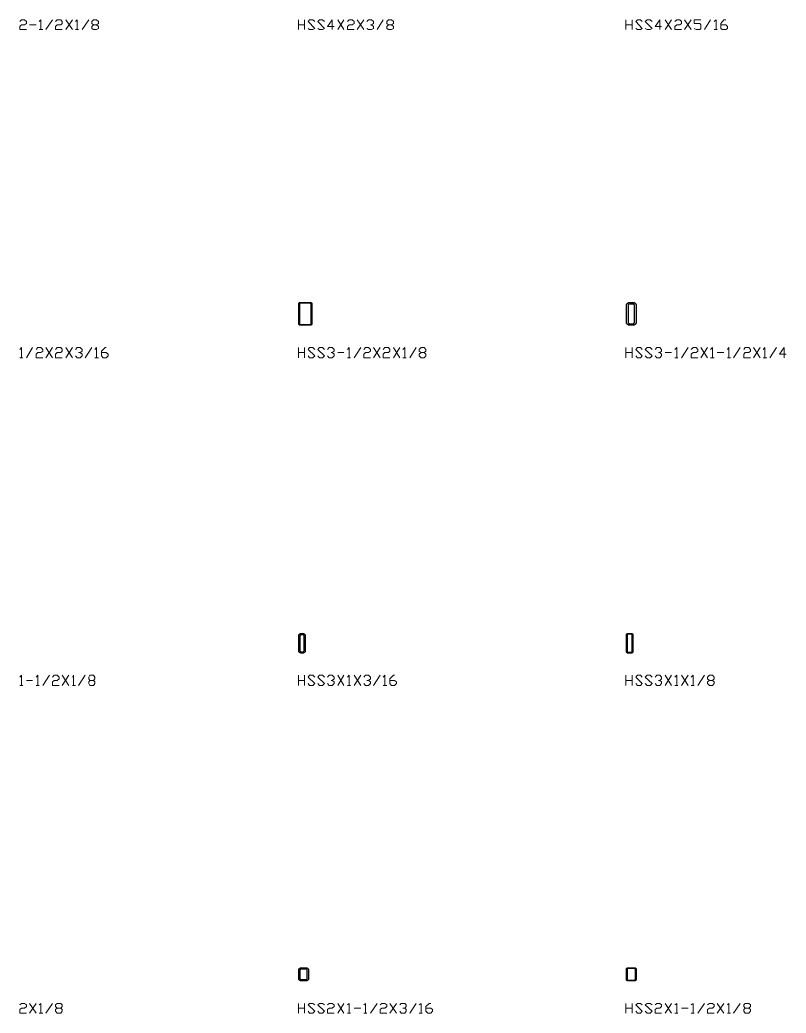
# Model space of a CAD drawing. Header units: inches. Extents: x 0 to 975, y -1305 to 34.
# Drawn here: x 857.4 to 974.4, y -1254.9 to -1103.4 of the extents above; entities that cross this region are included whole.
import ezdxf

# ---------------------------------------------------------------- set-up
doc = ezdxf.new("R2010")
doc.units = ezdxf.units.IN
doc.header["$MEASUREMENT"] = 0
doc.layers.add('AISC_STEEL', color=7, linetype='Continuous')

msp = doc.modelspace()

# ---------------------------------------------------------------- linework, layer by layer
at = {"color": 3, "lineweight": 0}
for p, q in [((858.92, -1104.14), (859.94, -1104.14)), ((861.41, -1104.88), (862.43, -1103.41)), ((864.45, -1103.41), (865.47, -1104.88)), ((864.45, -1104.88), (865.47, -1103.41)), ((866.94, -1104.88), (867.96, -1103.41)), ((899.96, -1104.88), (899.96, -1103.41)), ((899.96, -1104.14), (900.88, -1104.14)), ((900.88, -1103.41), (900.88, -1104.88)), ((905.95, -1103.41), (906.87, -1104.88)), ((905.95, -1104.88), (906.87, -1103.41)), ((908.9, -1103.41), (909.92, -1104.88)), ((908.9, -1104.88), (909.92, -1103.41)), ((911.95, -1104.88), (912.87, -1103.41)), ((949.94, -1104.88), (949.94, -1103.41)), ((949.94, -1104.14), (950.86, -1104.14)), ((950.86, -1103.41), (950.86, -1104.88)), ((955.93, -1103.41), (956.86, -1104.88)), ((955.93, -1104.88), (956.86, -1103.41)), ((958.88, -1103.41), (959.9, -1104.88)), ((958.88, -1104.88), (959.9, -1103.41)), ((961.93, -1104.88), (962.85, -1103.41)), ((860.4, -1104.88), (860.95, -1104.88)), ((865.93, -1104.88), (866.39, -1104.88)), ((963.4, -1104.88), (963.86, -1104.88)), ((858.46, -1154.96), (859.38, -1153.39)), ((861.41, -1153.39), (862.43, -1154.96)), ((861.41, -1154.96), (862.43, -1153.39)), ((864.45, -1153.39), (865.47, -1154.96)), ((864.45, -1154.96), (865.47, -1153.39)), ((867.41, -1154.96), (868.42, -1153.39)), ((899.96, -1154.96), (899.96, -1153.39)), ((899.96, -1154.13), (900.88, -1154.13)), ((900.88, -1153.39), (900.88, -1154.96)), ((905.95, -1154.13), (906.87, -1154.13)), ((908.44, -1154.96), (909.46, -1153.39)), ((911.39, -1153.39), (912.41, -1154.96)), ((911.39, -1154.96), (912.41, -1153.39)), ((914.44, -1153.39), (915.45, -1154.96)), ((914.44, -1154.96), (915.45, -1153.39)), ((916.93, -1154.96), (917.94, -1153.39)), ((949.94, -1154.96), (949.94, -1153.39)), ((949.94, -1154.13), (950.86, -1154.13)), ((950.86, -1153.39), (950.86, -1154.96)), ((955.93, -1154.13), (956.86, -1154.13)), ((958.42, -1154.96), (959.44, -1153.39)), ((961.37, -1153.39), (962.39, -1154.96)), ((961.37, -1154.96), (962.39, -1153.39)), ((963.86, -1154.13), (964.88, -1154.13)), ((966.35, -1154.96), (967.37, -1153.39)), ((969.4, -1153.39), (970.41, -1154.96)), ((969.4, -1154.96), (970.41, -1153.39)), ((971.89, -1154.96), (972.9, -1153.39)), ((857.45, -1154.96), (857.91, -1154.96)), ((868.88, -1154.96), (869.43, -1154.96)), ((907.43, -1154.96), (907.89, -1154.96)), ((915.91, -1154.96), (916.37, -1154.96)), ((957.41, -1154.96), (957.87, -1154.96)), ((962.85, -1154.96), (963.4, -1154.96)), ((965.43, -1154.96), (965.89, -1154.96)), ((970.87, -1154.96), (971.43, -1154.96)), ((858.46, -1204.2), (859.38, -1204.2)), ((860.95, -1204.94), (861.97, -1203.37)), ((863.9, -1203.37), (864.92, -1204.94)), ((863.9, -1204.94), (864.92, -1203.37)), ((866.39, -1204.94), (867.41, -1203.37)), ((899.96, -1204.94), (899.96, -1203.37)), ((899.96, -1204.2), (900.88, -1204.2)), ((900.88, -1203.37), (900.88, -1204.94)), ((905.95, -1203.37), (906.87, -1204.94)), ((905.95, -1204.94), (906.87, -1203.37)), ((908.44, -1203.37), (909.46, -1204.94)), ((908.44, -1204.94), (909.46, -1203.37)), ((911.39, -1204.94), (912.41, -1203.37)), ((949.94, -1204.94), (949.94, -1203.37)), ((949.94, -1204.2), (950.86, -1204.2)), ((950.86, -1203.37), (950.86, -1204.94)), ((955.93, -1203.37), (956.86, -1204.94)), ((955.93, -1204.94), (956.86, -1203.37)), ((958.42, -1203.37), (959.44, -1204.94)), ((958.42, -1204.94), (959.44, -1203.37)), ((960.91, -1204.94), (961.93, -1203.37)), ((857.45, -1204.94), (857.91, -1204.94)), ((859.94, -1204.94), (860.4, -1204.94)), ((865.47, -1204.94), (865.93, -1204.94)), ((907.43, -1204.94), (907.89, -1204.94)), ((912.87, -1204.94), (913.42, -1204.94)), ((957.41, -1204.94), (957.87, -1204.94)), ((959.9, -1204.94), (960.36, -1204.94)), ((858.92, -1253.44), (859.94, -1254.92)), ((858.92, -1254.92), (859.94, -1253.44)), ((861.41, -1254.92), (862.43, -1253.44)), ((899.96, -1254.92), (899.96, -1253.44)), ((899.96, -1254.18), (900.88, -1254.18)), ((900.88, -1253.44), (900.88, -1254.92)), ((905.95, -1253.44), (906.87, -1254.92)), ((905.95, -1254.92), (906.87, -1253.44)), ((908.44, -1254.18), (909.46, -1254.18)), ((910.93, -1254.92), (911.95, -1253.44)), ((913.88, -1253.44), (914.9, -1254.92)), ((913.88, -1254.92), (914.9, -1253.44)), ((916.93, -1254.92), (917.94, -1253.44)), ((949.94, -1254.92), (949.94, -1253.44)), ((949.94, -1254.18), (950.86, -1254.18)), ((950.86, -1253.44), (950.86, -1254.92)), ((955.93, -1253.44), (956.86, -1254.92)), ((955.93, -1254.92), (956.86, -1253.44)), ((958.42, -1254.18), (959.44, -1254.18)), ((960.91, -1254.92), (961.93, -1253.44)), ((963.86, -1253.44), (964.88, -1254.92)), ((963.86, -1254.92), (964.88, -1253.44)), ((966.35, -1254.92), (967.37, -1253.44)), ((860.4, -1254.92), (860.95, -1254.92)), ((907.43, -1254.92), (907.89, -1254.92)), ((909.92, -1254.92), (910.38, -1254.92)), ((918.4, -1254.92), (918.86, -1254.92)), ((957.41, -1254.92), (957.87, -1254.92)), ((959.9, -1254.92), (960.36, -1254.92)), ((965.43, -1254.92), (965.89, -1254.92))]:
    msp.add_line(p, q, dxfattribs=at)
for points in [[(857.45, -1103.68), (857.72, -1103.41), (858.18, -1103.41), (858.46, -1103.68), (858.46, -1103.96), (858.18, -1104.14), (857.72, -1104.14), (857.45, -1104.42), (857.45, -1104.88), (858.46, -1104.88)], [(860.4, -1103.68), (860.67, -1103.41), (860.67, -1104.88)], [(862.89, -1103.68), (863.16, -1103.41), (863.72, -1103.41), (863.9, -1103.68), (863.9, -1103.96), (863.72, -1104.14), (863.16, -1104.14), (862.89, -1104.42), (862.89, -1104.88), (863.9, -1104.88)], [(865.93, -1103.68), (866.21, -1103.41), (866.21, -1104.88)], [(869.16, -1104.14), (869.43, -1104.42), (869.43, -1104.7), (869.16, -1104.88), (868.7, -1104.88), (868.42, -1104.7), (868.42, -1104.42), (868.7, -1104.14), (869.16, -1104.14), (869.43, -1103.96), (869.43, -1103.68), (869.16, -1103.41), (868.7, -1103.41), (868.42, -1103.68), (868.42, -1103.96), (868.7, -1104.14)], [(901.43, -1104.7), (901.62, -1104.88), (902.17, -1104.88), (902.45, -1104.7), (901.43, -1103.68), (901.62, -1103.41), (902.17, -1103.41), (902.45, -1103.68)], [(902.91, -1104.7), (903.19, -1104.88), (903.65, -1104.88), (903.92, -1104.7), (902.91, -1103.68), (903.19, -1103.41), (903.65, -1103.41), (903.92, -1103.68)], [(905.4, -1104.42), (904.38, -1104.42), (905.12, -1103.41), (905.12, -1104.88)], [(907.43, -1103.68), (907.7, -1103.41), (908.17, -1103.41), (908.44, -1103.68), (908.44, -1103.96), (908.17, -1104.14), (907.7, -1104.14), (907.43, -1104.42), (907.43, -1104.88), (908.44, -1104.88)], [(910.38, -1103.68), (910.66, -1103.41), (911.12, -1103.41), (911.39, -1103.68), (911.39, -1103.96), (911.12, -1104.14), (910.93, -1104.14)], [(911.12, -1104.14), (911.39, -1104.42), (911.39, -1104.7), (911.12, -1104.88), (910.66, -1104.88), (910.38, -1104.7)], [(914.16, -1104.14), (914.44, -1104.42), (914.44, -1104.7), (914.16, -1104.88), (913.7, -1104.88), (913.42, -1104.7), (913.42, -1104.42), (913.7, -1104.14), (914.16, -1104.14), (914.44, -1103.96), (914.44, -1103.68), (914.16, -1103.41), (913.7, -1103.41), (913.42, -1103.68), (913.42, -1103.96), (913.7, -1104.14)], [(951.42, -1104.7), (951.69, -1104.88), (952.15, -1104.88), (952.43, -1104.7), (951.42, -1103.68), (951.69, -1103.41), (952.15, -1103.41), (952.43, -1103.68)], [(952.89, -1104.7), (953.17, -1104.88), (953.63, -1104.88), (953.91, -1104.7), (952.89, -1103.68), (953.17, -1103.41), (953.63, -1103.41), (953.91, -1103.68)], [(955.38, -1104.42), (954.37, -1104.42), (955.1, -1103.41), (955.1, -1104.88)], [(957.41, -1103.68), (957.69, -1103.41), (958.15, -1103.41), (958.42, -1103.68), (958.42, -1103.96), (958.15, -1104.14), (957.69, -1104.14), (957.41, -1104.42), (957.41, -1104.88), (958.42, -1104.88)], [(960.36, -1104.7), (960.64, -1104.88), (961.19, -1104.88), (961.37, -1104.7), (961.37, -1104.14), (961.19, -1103.96), (960.36, -1103.96), (960.36, -1103.41), (961.37, -1103.41)], [(963.4, -1103.68), (963.68, -1103.41), (963.68, -1104.88)], [(964.42, -1104.14), (965.16, -1104.14), (965.43, -1104.42), (965.43, -1104.7), (965.16, -1104.88), (964.6, -1104.88), (964.42, -1104.7), (964.42, -1103.96), (964.88, -1103.41), (965.16, -1103.41)], [(857.45, -1153.67), (857.72, -1153.39), (857.72, -1154.96)], [(859.94, -1153.67), (860.21, -1153.39), (860.67, -1153.39), (860.95, -1153.67), (860.95, -1153.94), (860.67, -1154.13), (860.21, -1154.13), (859.94, -1154.4), (859.94, -1154.96), (860.95, -1154.96)], [(862.89, -1153.67), (863.16, -1153.39), (863.72, -1153.39), (863.9, -1153.67), (863.9, -1153.94), (863.72, -1154.13), (863.16, -1154.13), (862.89, -1154.4), (862.89, -1154.96), (863.9, -1154.96)], [(865.93, -1153.67), (866.21, -1153.39), (866.67, -1153.39), (866.94, -1153.67), (866.94, -1153.94), (866.67, -1154.13), (866.39, -1154.13)], [(866.67, -1154.13), (866.94, -1154.4), (866.94, -1154.68), (866.67, -1154.96), (866.21, -1154.96), (865.93, -1154.68)], [(868.88, -1153.67), (869.16, -1153.39), (869.16, -1154.96)], [(869.9, -1154.13), (870.63, -1154.13), (870.91, -1154.4), (870.91, -1154.68), (870.63, -1154.96), (870.17, -1154.96), (869.9, -1154.68), (869.9, -1153.94), (870.45, -1153.39), (870.63, -1153.39)], [(901.43, -1154.68), (901.62, -1154.96), (902.17, -1154.96), (902.45, -1154.68), (901.43, -1153.67), (901.62, -1153.39), (902.17, -1153.39), (902.45, -1153.67)], [(902.91, -1154.68), (903.19, -1154.96), (903.65, -1154.96), (903.92, -1154.68), (902.91, -1153.67), (903.19, -1153.39), (903.65, -1153.39), (903.92, -1153.67)], [(904.38, -1153.67), (904.66, -1153.39), (905.12, -1153.39), (905.4, -1153.67), (905.4, -1153.94), (905.12, -1154.13), (904.94, -1154.13)], [(905.12, -1154.13), (905.4, -1154.4), (905.4, -1154.68), (905.12, -1154.96), (904.66, -1154.96), (904.38, -1154.68)], [(907.43, -1153.67), (907.7, -1153.39), (907.7, -1154.96)], [(909.92, -1153.67), (910.19, -1153.39), (910.66, -1153.39), (910.93, -1153.67), (910.93, -1153.94), (910.66, -1154.13), (910.19, -1154.13), (909.92, -1154.4), (909.92, -1154.96), (910.93, -1154.96)], [(912.87, -1153.67), (913.15, -1153.39), (913.7, -1153.39), (913.88, -1153.67), (913.88, -1153.94), (913.7, -1154.13), (913.15, -1154.13), (912.87, -1154.4), (912.87, -1154.96), (913.88, -1154.96)], [(915.91, -1153.67), (916.19, -1153.39), (916.19, -1154.96)], [(919.14, -1154.13), (919.42, -1154.4), (919.42, -1154.68), (919.14, -1154.96), (918.68, -1154.96), (918.4, -1154.68), (918.4, -1154.4), (918.68, -1154.13), (919.14, -1154.13), (919.42, -1153.94), (919.42, -1153.67), (919.14, -1153.39), (918.68, -1153.39), (918.4, -1153.67), (918.4, -1153.94), (918.68, -1154.13)], [(951.42, -1154.68), (951.69, -1154.96), (952.15, -1154.96), (952.43, -1154.68), (951.42, -1153.67), (951.69, -1153.39), (952.15, -1153.39), (952.43, -1153.67)], [(952.89, -1154.68), (953.17, -1154.96), (953.63, -1154.96), (953.91, -1154.68), (952.89, -1153.67), (953.17, -1153.39), (953.63, -1153.39), (953.91, -1153.67)], [(954.37, -1153.67), (954.64, -1153.39), (955.1, -1153.39), (955.38, -1153.67), (955.38, -1153.94), (955.1, -1154.13), (954.92, -1154.13)], [(955.1, -1154.13), (955.38, -1154.4), (955.38, -1154.68), (955.1, -1154.96), (954.64, -1154.96), (954.37, -1154.68)], [(957.41, -1153.67), (957.69, -1153.39), (957.69, -1154.96)], [(959.9, -1153.67), (960.18, -1153.39), (960.64, -1153.39), (960.91, -1153.67), (960.91, -1153.94), (960.64, -1154.13), (960.18, -1154.13), (959.9, -1154.4), (959.9, -1154.96), (960.91, -1154.96)], [(962.85, -1153.67), (963.13, -1153.39), (963.13, -1154.96)], [(965.43, -1153.67), (965.62, -1153.39), (965.62, -1154.96)], [(967.92, -1153.67), (968.11, -1153.39), (968.66, -1153.39), (968.94, -1153.67), (968.94, -1153.94), (968.66, -1154.13), (968.11, -1154.13), (967.92, -1154.4), (967.92, -1154.96), (968.94, -1154.96)], [(970.87, -1153.67), (971.15, -1153.39), (971.15, -1154.96)], [(974.38, -1154.4), (973.36, -1154.4), (974.1, -1153.39), (974.1, -1154.96)], [(857.45, -1203.65), (857.72, -1203.37), (857.72, -1204.94)], [(859.94, -1203.65), (860.21, -1203.37), (860.21, -1204.94)], [(862.43, -1203.65), (862.7, -1203.37), (863.16, -1203.37), (863.44, -1203.65), (863.44, -1203.92), (863.16, -1204.2), (862.7, -1204.2), (862.43, -1204.38), (862.43, -1204.94), (863.44, -1204.94)], [(865.47, -1203.65), (865.65, -1203.37), (865.65, -1204.94)], [(868.7, -1204.2), (868.88, -1204.38), (868.88, -1204.66), (868.7, -1204.94), (868.14, -1204.94), (867.96, -1204.66), (867.96, -1204.38), (868.14, -1204.2), (868.7, -1204.2), (868.88, -1203.92), (868.88, -1203.65), (868.7, -1203.37), (868.14, -1203.37), (867.96, -1203.65), (867.96, -1203.92), (868.14, -1204.2)], [(901.43, -1204.66), (901.62, -1204.94), (902.17, -1204.94), (902.45, -1204.66), (901.43, -1203.65), (901.62, -1203.37), (902.17, -1203.37), (902.45, -1203.65)], [(902.91, -1204.66), (903.19, -1204.94), (903.65, -1204.94), (903.92, -1204.66), (902.91, -1203.65), (903.19, -1203.37), (903.65, -1203.37), (903.92, -1203.65)], [(904.38, -1203.65), (904.66, -1203.37), (905.12, -1203.37), (905.4, -1203.65), (905.4, -1203.92), (905.12, -1204.2), (904.94, -1204.2)], [(905.12, -1204.2), (905.4, -1204.38), (905.4, -1204.66), (905.12, -1204.94), (904.66, -1204.94), (904.38, -1204.66)], [(907.43, -1203.65), (907.7, -1203.37), (907.7, -1204.94)], [(909.92, -1203.65), (910.19, -1203.37), (910.66, -1203.37), (910.93, -1203.65), (910.93, -1203.92), (910.66, -1204.2), (910.38, -1204.2)], [(910.66, -1204.2), (910.93, -1204.38), (910.93, -1204.66), (910.66, -1204.94), (910.19, -1204.94), (909.92, -1204.66)], [(912.87, -1203.65), (913.15, -1203.37), (913.15, -1204.94)], [(913.88, -1204.2), (914.62, -1204.2), (914.9, -1204.38), (914.9, -1204.66), (914.62, -1204.94), (914.16, -1204.94), (913.88, -1204.66), (913.88, -1203.92), (914.44, -1203.37), (914.62, -1203.37)], [(951.42, -1204.66), (951.69, -1204.94), (952.15, -1204.94), (952.43, -1204.66), (951.42, -1203.65), (951.69, -1203.37), (952.15, -1203.37), (952.43, -1203.65)], [(952.89, -1204.66), (953.17, -1204.94), (953.63, -1204.94), (953.91, -1204.66), (952.89, -1203.65), (953.17, -1203.37), (953.63, -1203.37), (953.91, -1203.65)], [(954.37, -1203.65), (954.64, -1203.37), (955.1, -1203.37), (955.38, -1203.65), (955.38, -1203.92), (955.1, -1204.2), (954.92, -1204.2)], [(955.1, -1204.2), (955.38, -1204.38), (955.38, -1204.66), (955.1, -1204.94), (954.64, -1204.94), (954.37, -1204.66)], [(957.41, -1203.65), (957.69, -1203.37), (957.69, -1204.94)], [(959.9, -1203.65), (960.18, -1203.37), (960.18, -1204.94)], [(963.13, -1204.2), (963.4, -1204.38), (963.4, -1204.66), (963.13, -1204.94), (962.67, -1204.94), (962.39, -1204.66), (962.39, -1204.38), (962.67, -1204.2), (963.13, -1204.2), (963.4, -1203.92), (963.4, -1203.65), (963.13, -1203.37), (962.67, -1203.37), (962.39, -1203.65), (962.39, -1203.92), (962.67, -1204.2)], [(857.45, -1253.63), (857.72, -1253.44), (858.18, -1253.44), (858.46, -1253.63), (858.46, -1253.9), (858.18, -1254.18), (857.72, -1254.18), (857.45, -1254.37), (857.45, -1254.92), (858.46, -1254.92)], [(860.4, -1253.63), (860.67, -1253.44), (860.67, -1254.92)], [(863.72, -1254.18), (863.9, -1254.37), (863.9, -1254.64), (863.72, -1254.92), (863.16, -1254.92), (862.89, -1254.64), (862.89, -1254.37), (863.16, -1254.18), (863.72, -1254.18), (863.9, -1253.9), (863.9, -1253.63), (863.72, -1253.44), (863.16, -1253.44), (862.89, -1253.63), (862.89, -1253.9), (863.16, -1254.18)], [(901.43, -1254.64), (901.62, -1254.92), (902.17, -1254.92), (902.45, -1254.64), (901.43, -1253.63), (901.62, -1253.44), (902.17, -1253.44), (902.45, -1253.63)], [(902.91, -1254.64), (903.19, -1254.92), (903.65, -1254.92), (903.92, -1254.64), (902.91, -1253.63), (903.19, -1253.44), (903.65, -1253.44), (903.92, -1253.63)], [(904.38, -1253.63), (904.66, -1253.44), (905.12, -1253.44), (905.4, -1253.63), (905.4, -1253.9), (905.12, -1254.18), (904.66, -1254.18), (904.38, -1254.37), (904.38, -1254.92), (905.4, -1254.92)], [(907.43, -1253.63), (907.7, -1253.44), (907.7, -1254.92)], [(909.92, -1253.63), (910.19, -1253.44), (910.19, -1254.92)], [(912.41, -1253.63), (912.68, -1253.44), (913.15, -1253.44), (913.42, -1253.63), (913.42, -1253.9), (913.15, -1254.18), (912.68, -1254.18), (912.41, -1254.37), (912.41, -1254.92), (913.42, -1254.92)], [(915.45, -1253.63), (915.64, -1253.44), (916.19, -1253.44), (916.37, -1253.63), (916.37, -1253.9), (916.19, -1254.18), (915.91, -1254.18)], [(916.19, -1254.18), (916.37, -1254.37), (916.37, -1254.64), (916.19, -1254.92), (915.64, -1254.92), (915.45, -1254.64)], [(918.4, -1253.63), (918.68, -1253.44), (918.68, -1254.92)], [(919.42, -1254.18), (920.15, -1254.18), (920.43, -1254.37), (920.43, -1254.64), (920.15, -1254.92), (919.69, -1254.92), (919.42, -1254.64), (919.42, -1253.9), (919.88, -1253.44), (920.15, -1253.44)], [(951.42, -1254.64), (951.69, -1254.92), (952.15, -1254.92), (952.43, -1254.64), (951.42, -1253.63), (951.69, -1253.44), (952.15, -1253.44), (952.43, -1253.63)], [(952.89, -1254.64), (953.17, -1254.92), (953.63, -1254.92), (953.91, -1254.64), (952.89, -1253.63), (953.17, -1253.44), (953.63, -1253.44), (953.91, -1253.63)], [(954.37, -1253.63), (954.64, -1253.44), (955.1, -1253.44), (955.38, -1253.63), (955.38, -1253.9), (955.1, -1254.18), (954.64, -1254.18), (954.37, -1254.37), (954.37, -1254.92), (955.38, -1254.92)], [(957.41, -1253.63), (957.69, -1253.44), (957.69, -1254.92)], [(959.9, -1253.63), (960.18, -1253.44), (960.18, -1254.92)], [(962.39, -1253.63), (962.67, -1253.44), (963.13, -1253.44), (963.4, -1253.63), (963.4, -1253.9), (963.13, -1254.18), (962.67, -1254.18), (962.39, -1254.37), (962.39, -1254.92), (963.4, -1254.92)], [(965.43, -1253.63), (965.62, -1253.44), (965.62, -1254.92)], [(968.66, -1254.18), (968.94, -1254.37), (968.94, -1254.64), (968.66, -1254.92), (968.11, -1254.92), (967.92, -1254.64), (967.92, -1254.37), (968.11, -1254.18), (968.66, -1254.18), (968.94, -1253.9), (968.94, -1253.63), (968.66, -1253.44), (968.11, -1253.44), (967.92, -1253.63), (967.92, -1253.9), (968.11, -1254.18)]]:
    msp.add_lwpolyline(points, dxfattribs=at)
at = {"layer": 'AISC_STEEL'}
for points in [[(901.75, -1146.5), (901.78, -1146.5), (901.81, -1146.51), (901.83, -1146.51), (901.86, -1146.52), (901.88, -1146.54), (901.91, -1146.55), (901.93, -1146.57), (901.95, -1146.59), (901.96, -1146.62), (901.98, -1146.64), (901.99, -1146.67), (901.99, -1146.69), (902, -1146.72), (902, -1146.75), (902, -1149.75), (902, -1149.78), (901.99, -1149.81), (901.99, -1149.83), (901.98, -1149.86), (901.96, -1149.88), (901.95, -1149.91), (901.93, -1149.93), (901.91, -1149.95), (901.88, -1149.96), (901.86, -1149.98), (901.83, -1149.99), (901.81, -1149.99), (901.78, -1150), (901.75, -1150), (900.25, -1150), (900.22, -1150), (900.19, -1149.99), (900.17, -1149.99), (900.14, -1149.98), (900.12, -1149.96), (900.09, -1149.95), (900.07, -1149.93), (900.05, -1149.91), (900.04, -1149.88), (900.02, -1149.86), (900.01, -1149.83), (900.01, -1149.81), (900, -1149.78), (900, -1149.75), (900, -1146.75), (900, -1146.72), (900.01, -1146.69), (900.01, -1146.67), (900.02, -1146.64), (900.04, -1146.62), (900.05, -1146.59), (900.07, -1146.57), (900.09, -1146.55), (900.12, -1146.54), (900.14, -1146.52), (900.17, -1146.51), (900.19, -1146.51), (900.22, -1146.5), (900.25, -1146.5)], [(900.25, -1146.62), (900.23, -1146.63), (900.22, -1146.63), (900.2, -1146.63), (900.19, -1146.64), (900.17, -1146.65), (900.16, -1146.66), (900.15, -1146.67), (900.14, -1146.69), (900.13, -1146.7), (900.13, -1146.72), (900.13, -1146.73), (900.12, -1146.75), (900.12, -1149.75), (900.13, -1149.77), (900.13, -1149.78), (900.13, -1149.8), (900.14, -1149.81), (900.15, -1149.83), (900.16, -1149.84), (900.17, -1149.85), (900.19, -1149.86), (900.2, -1149.87), (900.22, -1149.87), (900.23, -1149.87), (900.25, -1149.88), (901.75, -1149.88), (901.77, -1149.87), (901.78, -1149.87), (901.8, -1149.87), (901.81, -1149.86), (901.83, -1149.85), (901.84, -1149.84), (901.85, -1149.83), (901.86, -1149.81), (901.87, -1149.8), (901.87, -1149.78), (901.87, -1149.77), (901.88, -1149.75), (901.88, -1146.75), (901.87, -1146.73), (901.87, -1146.72), (901.87, -1146.7), (901.86, -1146.69), (901.85, -1146.67), (901.84, -1146.66), (901.83, -1146.65), (901.81, -1146.64), (901.8, -1146.63), (901.78, -1146.63), (901.77, -1146.63), (901.75, -1146.62)], [(951, -1146.5), (951.03, -1146.5), (951.06, -1146.5), (951.09, -1146.51), (951.12, -1146.51), (951.14, -1146.52), (951.17, -1146.53), (951.2, -1146.54), (951.22, -1146.55), (951.25, -1146.57), (951.27, -1146.58), (951.3, -1146.6), (951.32, -1146.62), (951.34, -1146.64), (951.36, -1146.66), (951.38, -1146.68), (951.4, -1146.7), (951.42, -1146.73), (951.43, -1146.75), (951.45, -1146.78), (951.46, -1146.8), (951.47, -1146.83), (951.48, -1146.86), (951.49, -1146.88), (951.49, -1146.91), (951.5, -1146.94), (951.5, -1146.97), (951.5, -1147), (951.5, -1149.5), (951.5, -1149.53), (951.5, -1149.56), (951.49, -1149.59), (951.49, -1149.62), (951.48, -1149.64), (951.47, -1149.67), (951.46, -1149.7), (951.45, -1149.72), (951.43, -1149.75), (951.42, -1149.77), (951.4, -1149.8), (951.38, -1149.82), (951.36, -1149.84), (951.34, -1149.86), (951.32, -1149.88), (951.3, -1149.9), (951.27, -1149.92), (951.25, -1149.93), (951.22, -1149.95), (951.2, -1149.96), (951.17, -1149.97), (951.14, -1149.98), (951.12, -1149.99), (951.09, -1149.99), (951.06, -1150), (951.03, -1150), (951, -1150), (950.5, -1150), (950.47, -1150), (950.44, -1150), (950.41, -1149.99), (950.38, -1149.99), (950.36, -1149.98), (950.33, -1149.97), (950.3, -1149.96), (950.28, -1149.95), (950.25, -1149.93), (950.23, -1149.92), (950.2, -1149.9), (950.18, -1149.88), (950.16, -1149.86), (950.14, -1149.84), (950.12, -1149.82), (950.1, -1149.8), (950.08, -1149.77), (950.07, -1149.75), (950.05, -1149.72), (950.04, -1149.7), (950.03, -1149.67), (950.02, -1149.64), (950.01, -1149.62), (950.01, -1149.59), (950, -1149.56), (950, -1149.53), (950, -1149.5), (950, -1147), (950, -1146.97), (950, -1146.94), (950.01, -1146.91), (950.01, -1146.88), (950.02, -1146.86), (950.03, -1146.83), (950.04, -1146.8), (950.05, -1146.78), (950.07, -1146.75), (950.08, -1146.73), (950.1, -1146.7), (950.12, -1146.68), (950.14, -1146.66), (950.16, -1146.64), (950.18, -1146.62), (950.2, -1146.6), (950.23, -1146.58), (950.25, -1146.57), (950.28, -1146.55), (950.3, -1146.54), (950.33, -1146.53), (950.36, -1146.52), (950.38, -1146.51), (950.41, -1146.51), (950.44, -1146.5), (950.47, -1146.5), (950.5, -1146.5)], [(950.5, -1146.75), (950.47, -1146.75), (950.44, -1146.76), (950.42, -1146.76), (950.39, -1146.77), (950.37, -1146.79), (950.34, -1146.8), (950.32, -1146.82), (950.3, -1146.84), (950.29, -1146.87), (950.27, -1146.89), (950.26, -1146.92), (950.26, -1146.94), (950.25, -1146.97), (950.25, -1147), (950.25, -1149.5), (950.25, -1149.53), (950.26, -1149.56), (950.26, -1149.58), (950.27, -1149.61), (950.29, -1149.63), (950.3, -1149.66), (950.32, -1149.68), (950.34, -1149.7), (950.37, -1149.71), (950.39, -1149.73), (950.42, -1149.74), (950.44, -1149.74), (950.47, -1149.75), (950.5, -1149.75), (951, -1149.75), (951.03, -1149.75), (951.06, -1149.74), (951.08, -1149.74), (951.11, -1149.73), (951.13, -1149.71), (951.16, -1149.7), (951.18, -1149.68), (951.2, -1149.66), (951.21, -1149.63), (951.23, -1149.61), (951.24, -1149.58), (951.24, -1149.56), (951.25, -1149.53), (951.25, -1149.5), (951.25, -1147), (951.25, -1146.97), (951.24, -1146.94), (951.24, -1146.92), (951.23, -1146.89), (951.21, -1146.87), (951.2, -1146.84), (951.18, -1146.82), (951.16, -1146.8), (951.13, -1146.79), (951.11, -1146.77), (951.08, -1146.76), (951.06, -1146.76), (951.03, -1146.75), (951, -1146.75)], [(900.62, -1197), (900.65, -1197), (900.68, -1197), (900.71, -1197.01), (900.74, -1197.02), (900.77, -1197.03), (900.8, -1197.04), (900.82, -1197.06), (900.85, -1197.07), (900.87, -1197.09), (900.89, -1197.11), (900.91, -1197.13), (900.93, -1197.15), (900.94, -1197.18), (900.96, -1197.2), (900.97, -1197.23), (900.98, -1197.26), (900.99, -1197.29), (901, -1197.32), (901, -1197.35), (901, -1197.38), (901, -1199.62), (901, -1199.65), (901, -1199.68), (900.99, -1199.71), (900.98, -1199.74), (900.97, -1199.77), (900.96, -1199.8), (900.94, -1199.82), (900.93, -1199.85), (900.91, -1199.87), (900.89, -1199.89), (900.87, -1199.91), (900.85, -1199.93), (900.82, -1199.94), (900.8, -1199.96), (900.77, -1199.97), (900.74, -1199.98), (900.71, -1199.99), (900.68, -1200), (900.65, -1200), (900.62, -1200), (900.38, -1200), (900.35, -1200), (900.32, -1200), (900.29, -1199.99), (900.26, -1199.98), (900.23, -1199.97), (900.2, -1199.96), (900.18, -1199.94), (900.15, -1199.93), (900.13, -1199.91), (900.11, -1199.89), (900.09, -1199.87), (900.07, -1199.85), (900.06, -1199.82), (900.04, -1199.8), (900.03, -1199.77), (900.02, -1199.74), (900.01, -1199.71), (900, -1199.68), (900, -1199.65), (900, -1199.62), (900, -1197.38), (900, -1197.35), (900, -1197.32), (900.01, -1197.29), (900.02, -1197.26), (900.03, -1197.23), (900.04, -1197.2), (900.06, -1197.18), (900.07, -1197.15), (900.09, -1197.13), (900.11, -1197.11), (900.13, -1197.09), (900.15, -1197.07), (900.18, -1197.06), (900.2, -1197.04), (900.23, -1197.03), (900.26, -1197.02), (900.29, -1197.01), (900.32, -1197), (900.35, -1197), (900.38, -1197)], [(900.38, -1197.19), (900.35, -1197.19), (900.33, -1197.19), (900.3, -1197.2), (900.28, -1197.21), (900.26, -1197.23), (900.24, -1197.24), (900.23, -1197.26), (900.21, -1197.28), (900.2, -1197.3), (900.19, -1197.33), (900.19, -1197.35), (900.19, -1197.38), (900.19, -1199.62), (900.19, -1199.65), (900.19, -1199.67), (900.2, -1199.7), (900.21, -1199.72), (900.23, -1199.74), (900.24, -1199.76), (900.26, -1199.77), (900.28, -1199.79), (900.3, -1199.8), (900.33, -1199.81), (900.35, -1199.81), (900.38, -1199.81), (900.62, -1199.81), (900.65, -1199.81), (900.67, -1199.81), (900.7, -1199.8), (900.72, -1199.79), (900.74, -1199.77), (900.76, -1199.76), (900.77, -1199.74), (900.79, -1199.72), (900.8, -1199.7), (900.81, -1199.67), (900.81, -1199.65), (900.81, -1199.62), (900.81, -1197.38), (900.81, -1197.35), (900.81, -1197.33), (900.8, -1197.3), (900.79, -1197.28), (900.77, -1197.26), (900.76, -1197.24), (900.74, -1197.23), (900.72, -1197.21), (900.7, -1197.2), (900.67, -1197.19), (900.65, -1197.19), (900.62, -1197.19)], [(950.75, -1197), (950.78, -1197), (950.81, -1197.01), (950.83, -1197.01), (950.86, -1197.02), (950.88, -1197.04), (950.91, -1197.05), (950.93, -1197.07), (950.95, -1197.09), (950.96, -1197.12), (950.98, -1197.14), (950.99, -1197.17), (950.99, -1197.19), (951, -1197.22), (951, -1197.25), (951, -1199.75), (951, -1199.78), (950.99, -1199.81), (950.99, -1199.83), (950.98, -1199.86), (950.96, -1199.88), (950.95, -1199.91), (950.93, -1199.93), (950.91, -1199.95), (950.88, -1199.96), (950.86, -1199.98), (950.83, -1199.99), (950.81, -1199.99), (950.78, -1200), (950.75, -1200), (950.25, -1200), (950.22, -1200), (950.19, -1199.99), (950.17, -1199.99), (950.14, -1199.98), (950.12, -1199.96), (950.09, -1199.95), (950.07, -1199.93), (950.05, -1199.91), (950.04, -1199.88), (950.02, -1199.86), (950.01, -1199.83), (950.01, -1199.81), (950, -1199.78), (950, -1199.75), (950, -1197.25), (950, -1197.22), (950.01, -1197.19), (950.01, -1197.17), (950.02, -1197.14), (950.04, -1197.12), (950.05, -1197.09), (950.07, -1197.07), (950.09, -1197.05), (950.12, -1197.04), (950.14, -1197.02), (950.17, -1197.01), (950.19, -1197.01), (950.22, -1197), (950.25, -1197)], [(950.25, -1197.12), (950.23, -1197.13), (950.22, -1197.13), (950.2, -1197.13), (950.19, -1197.14), (950.17, -1197.15), (950.16, -1197.16), (950.15, -1197.17), (950.14, -1197.19), (950.13, -1197.2), (950.13, -1197.22), (950.13, -1197.23), (950.12, -1197.25), (950.12, -1199.75), (950.13, -1199.77), (950.13, -1199.78), (950.13, -1199.8), (950.14, -1199.81), (950.15, -1199.83), (950.16, -1199.84), (950.17, -1199.85), (950.19, -1199.86), (950.2, -1199.87), (950.22, -1199.87), (950.23, -1199.87), (950.25, -1199.88), (950.75, -1199.88), (950.77, -1199.87), (950.78, -1199.87), (950.8, -1199.87), (950.81, -1199.86), (950.83, -1199.85), (950.84, -1199.84), (950.85, -1199.83), (950.86, -1199.81), (950.87, -1199.8), (950.87, -1199.78), (950.87, -1199.77), (950.88, -1199.75), (950.88, -1197.25), (950.87, -1197.23), (950.87, -1197.22), (950.87, -1197.2), (950.86, -1197.19), (950.85, -1197.17), (950.84, -1197.16), (950.83, -1197.15), (950.81, -1197.14), (950.8, -1197.13), (950.78, -1197.13), (950.77, -1197.13), (950.75, -1197.12)], [(901.12, -1248), (901.15, -1248), (901.18, -1248), (901.21, -1248.01), (901.24, -1248.02), (901.27, -1248.03), (901.3, -1248.04), (901.32, -1248.06), (901.35, -1248.07), (901.37, -1248.09), (901.39, -1248.11), (901.41, -1248.13), (901.43, -1248.15), (901.44, -1248.18), (901.46, -1248.2), (901.47, -1248.23), (901.48, -1248.26), (901.49, -1248.29), (901.5, -1248.32), (901.5, -1248.35), (901.5, -1248.38), (901.5, -1249.62), (901.5, -1249.65), (901.5, -1249.68), (901.49, -1249.71), (901.48, -1249.74), (901.47, -1249.77), (901.46, -1249.8), (901.44, -1249.82), (901.43, -1249.85), (901.41, -1249.87), (901.39, -1249.89), (901.37, -1249.91), (901.35, -1249.93), (901.32, -1249.94), (901.3, -1249.96), (901.27, -1249.97), (901.24, -1249.98), (901.21, -1249.99), (901.18, -1250), (901.15, -1250), (901.12, -1250), (900.38, -1250), (900.35, -1250), (900.32, -1250), (900.29, -1249.99), (900.26, -1249.98), (900.23, -1249.97), (900.2, -1249.96), (900.18, -1249.94), (900.15, -1249.93), (900.13, -1249.91), (900.11, -1249.89), (900.09, -1249.87), (900.07, -1249.85), (900.06, -1249.82), (900.04, -1249.8), (900.03, -1249.77), (900.02, -1249.74), (900.01, -1249.71), (900, -1249.68), (900, -1249.65), (900, -1249.62), (900, -1248.38), (900, -1248.35), (900, -1248.32), (900.01, -1248.29), (900.02, -1248.26), (900.03, -1248.23), (900.04, -1248.2), (900.06, -1248.18), (900.07, -1248.15), (900.09, -1248.13), (900.11, -1248.11), (900.13, -1248.09), (900.15, -1248.07), (900.18, -1248.06), (900.2, -1248.04), (900.23, -1248.03), (900.26, -1248.02), (900.29, -1248.01), (900.32, -1248), (900.35, -1248), (900.38, -1248)], [(900.38, -1248.19), (900.35, -1248.19), (900.33, -1248.19), (900.3, -1248.2), (900.28, -1248.21), (900.26, -1248.23), (900.24, -1248.24), (900.23, -1248.26), (900.21, -1248.28), (900.2, -1248.3), (900.19, -1248.33), (900.19, -1248.35), (900.19, -1248.38), (900.19, -1249.62), (900.19, -1249.65), (900.19, -1249.67), (900.2, -1249.7), (900.21, -1249.72), (900.23, -1249.74), (900.24, -1249.76), (900.26, -1249.77), (900.28, -1249.79), (900.3, -1249.8), (900.33, -1249.81), (900.35, -1249.81), (900.38, -1249.81), (901.12, -1249.81), (901.15, -1249.81), (901.17, -1249.81), (901.2, -1249.8), (901.22, -1249.79), (901.24, -1249.77), (901.26, -1249.76), (901.27, -1249.74), (901.29, -1249.72), (901.3, -1249.7), (901.31, -1249.67), (901.31, -1249.65), (901.31, -1249.62), (901.31, -1248.38), (901.31, -1248.35), (901.31, -1248.33), (901.3, -1248.3), (901.29, -1248.28), (901.27, -1248.26), (901.26, -1248.24), (901.24, -1248.23), (901.22, -1248.21), (901.2, -1248.2), (901.17, -1248.19), (901.15, -1248.19), (901.12, -1248.19)], [(951.25, -1248), (951.28, -1248), (951.31, -1248.01), (951.33, -1248.01), (951.36, -1248.02), (951.38, -1248.04), (951.41, -1248.05), (951.43, -1248.07), (951.45, -1248.09), (951.46, -1248.12), (951.48, -1248.14), (951.49, -1248.17), (951.49, -1248.19), (951.5, -1248.22), (951.5, -1248.25), (951.5, -1249.75), (951.5, -1249.78), (951.49, -1249.81), (951.49, -1249.83), (951.48, -1249.86), (951.46, -1249.88), (951.45, -1249.91), (951.43, -1249.93), (951.41, -1249.95), (951.38, -1249.96), (951.36, -1249.98), (951.33, -1249.99), (951.31, -1249.99), (951.28, -1250), (951.25, -1250), (950.25, -1250), (950.22, -1250), (950.19, -1249.99), (950.17, -1249.99), (950.14, -1249.98), (950.12, -1249.96), (950.09, -1249.95), (950.07, -1249.93), (950.05, -1249.91), (950.04, -1249.88), (950.02, -1249.86), (950.01, -1249.83), (950.01, -1249.81), (950, -1249.78), (950, -1249.75), (950, -1248.25), (950, -1248.22), (950.01, -1248.19), (950.01, -1248.17), (950.02, -1248.14), (950.04, -1248.12), (950.05, -1248.09), (950.07, -1248.07), (950.09, -1248.05), (950.12, -1248.04), (950.14, -1248.02), (950.17, -1248.01), (950.19, -1248.01), (950.22, -1248), (950.25, -1248)], [(950.25, -1248.12), (950.23, -1248.13), (950.22, -1248.13), (950.2, -1248.13), (950.19, -1248.14), (950.17, -1248.15), (950.16, -1248.16), (950.15, -1248.17), (950.14, -1248.19), (950.13, -1248.2), (950.13, -1248.22), (950.13, -1248.23), (950.12, -1248.25), (950.12, -1249.75), (950.13, -1249.77), (950.13, -1249.78), (950.13, -1249.8), (950.14, -1249.81), (950.15, -1249.83), (950.16, -1249.84), (950.17, -1249.85), (950.19, -1249.86), (950.2, -1249.87), (950.22, -1249.87), (950.23, -1249.87), (950.25, -1249.88), (951.25, -1249.88), (951.27, -1249.87), (951.28, -1249.87), (951.3, -1249.87), (951.31, -1249.86), (951.33, -1249.85), (951.34, -1249.84), (951.35, -1249.83), (951.36, -1249.81), (951.37, -1249.8), (951.37, -1249.78), (951.37, -1249.77), (951.38, -1249.75), (951.38, -1248.25), (951.37, -1248.23), (951.37, -1248.22), (951.37, -1248.2), (951.36, -1248.19), (951.35, -1248.17), (951.34, -1248.16), (951.33, -1248.15), (951.31, -1248.14), (951.3, -1248.13), (951.28, -1248.13), (951.27, -1248.13), (951.25, -1248.12)]]:
    msp.add_lwpolyline(points, close=True, dxfattribs=at)

doc.saveas('drawing.dxf')
